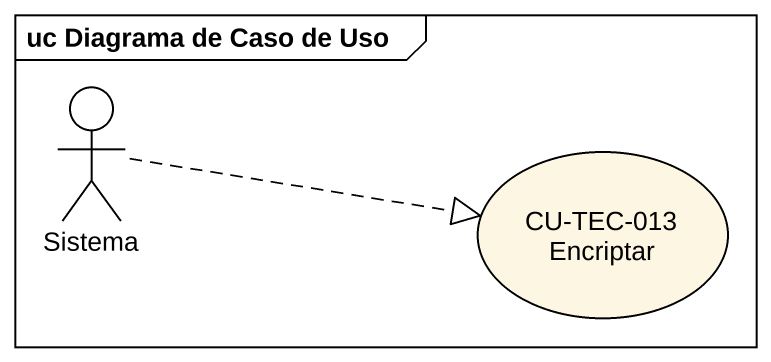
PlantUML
@startuml
mainframe uc Diagrama de Caso de Uso
actor Sistema
usecase "CU-TEC-013 Encriptar" as CU_TEC_013_Encriptar
Sistema .right.|> CU_TEC_013_Encriptar
@enduml
